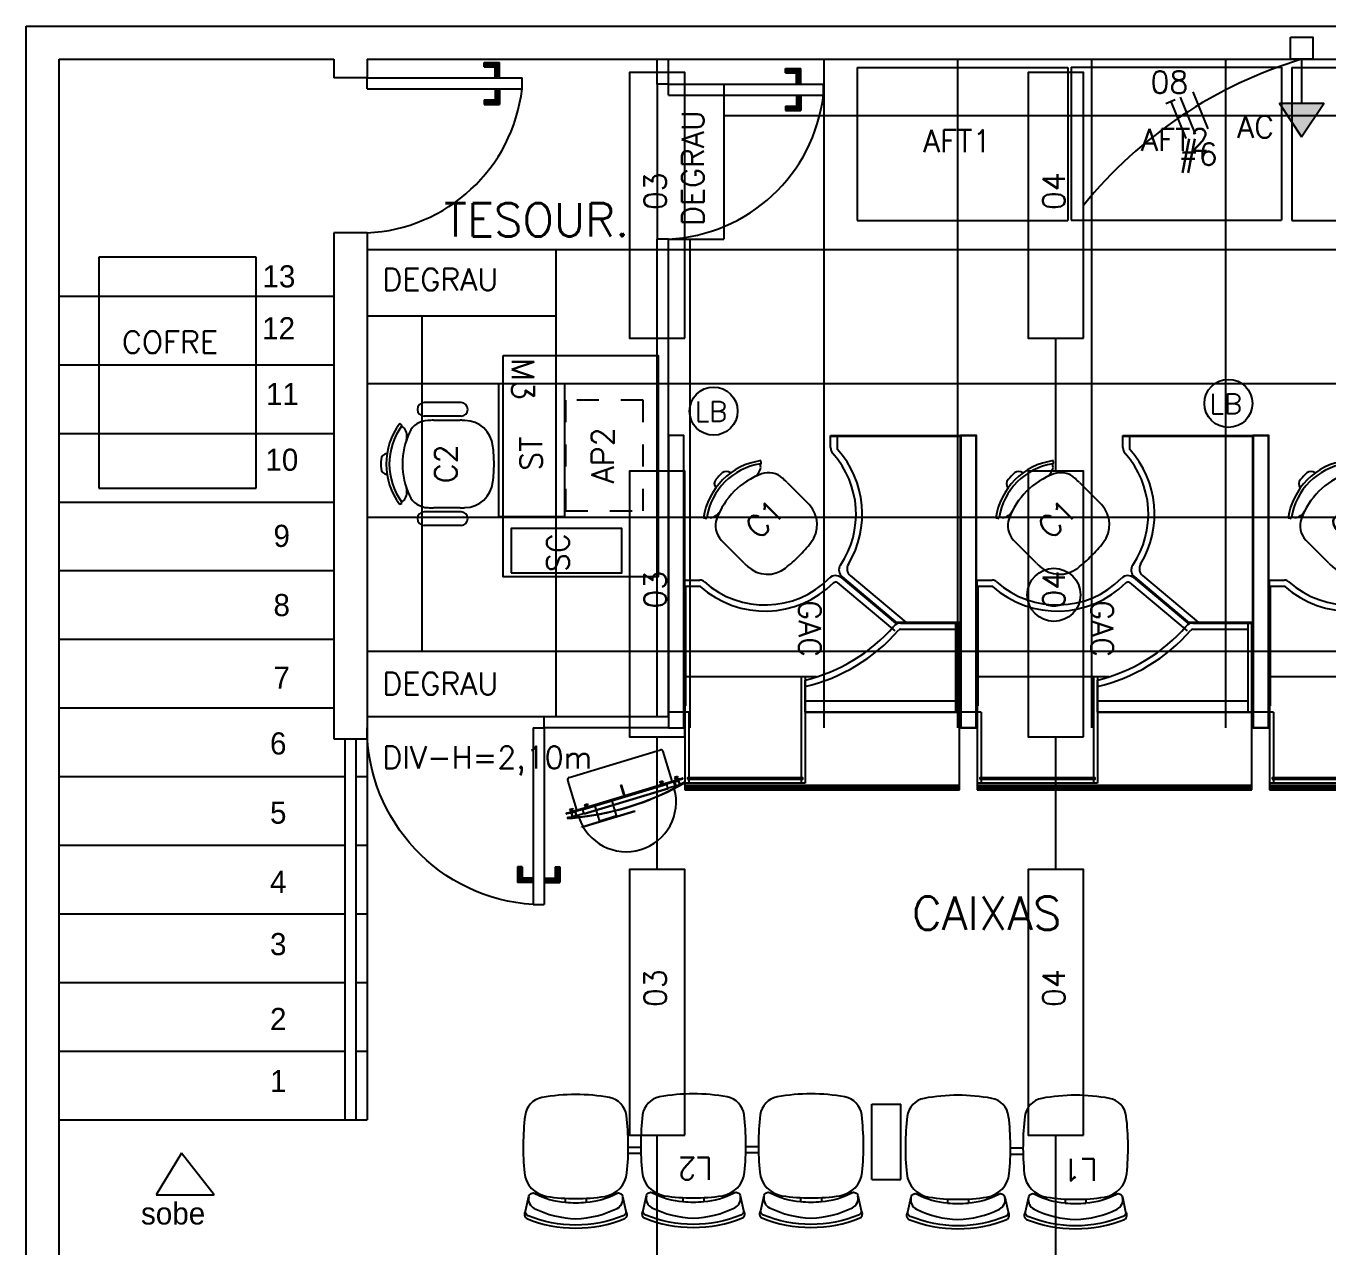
# Model space of a CAD drawing. Extents: x 16 to 124, y 36 to 90.
# Drawn here: x 19.01 to 24.89, y 43.66 to 49.18 of the extents above; entities that cross this region are included whole.
import ezdxf

# ---------------------------------------------------------------- set-up
doc = ezdxf.new("R2010")
doc.units = 0
doc.header["$LTSCALE"] = 0.02
doc.linetypes.add('HIDDEN', pattern=[0.375, 0.25, -0.125])
doc.layers.get('0').update_dxf_attribs({"linetype": 'CONTINUOUS'})
for name, color, linetype in [('ACESSORIOS', 6, 'CONTINUOUS'), ('BLOCOS', 1, 'CONTINUOUS'), ('CADEIRAS', 6, 'CONTINUOUS'), ('CAIXA-EMER', 4, 'CONTINUOUS'), ('CAIXAS', 7, 'CONTINUOUS'), ('CANALETAS', 4, 'CONTINUOUS'), ('CODIGO', 6, 'CONTINUOUS'), ('DIVISORIA', 5, 'CONTINUOUS'), ('ESQUADRIA', 1, 'CONTINUOUS'), ('ESQUADRIAS-F', 2, 'CONTINUOUS'), ('ESQUADRIAS-G', 1, 'CONTINUOUS'), ('FIO-FASE', 1, 'CONTINUOUS'), ('MESA-SUP', 5, 'CONTINUOUS'), ('MESAS', 1, 'CONTINUOUS'), ('PAREDES', 7, 'CONTINUOUS'), ('PISO', 6, 'CONTINUOUS'), ('PISOELEVADO', 6, 'CONTINUOUS'), ('SINAL', 1, 'CONTINUOUS'), ('TEXTO', 7, 'CONTINUOUS')]:
    doc.layers.add(name, color=color, linetype=linetype)
doc.styles.add('COTAS', font='romans.shx', dxfattribs={"width": 0.75})
doc.styles.add('ROMANS', font='simplex.shx')

# ---------------------------------------------------------------- blocks, each defined once
blk = doc.blocks.new('A$C7B783AE8')
at = {"layer": 'ESQUADRIAS-F'}
blk.add_arc((-0.0332, 0.7376), 0.7384, 272.57372, 353.18409, dxfattribs=at)
at = {"layer": 'ESQUADRIAS-G'}
for p, q in [((0.5284, 0.75), (0.5284, 0.77)), ((0.5284, 0.77), (0.5984, 0.77)), ((0.5984, 0.7), (0.5984, 0.77)), ((0.5284, 0.75), (0.5784, 0.75)), ((0.5784, 0.7), (0.5784, 0.75)), ((0, 0.7), (0.7, 0.7)), ((0, 0.65), (0, 0.7)), ((0, 0.65), (0.7, 0.65)), ((0.5784, 0.65), (0.5784, 0.6)), ((0.5984, 0.65), (0.5984, 0.58)), ((0.7, 0.65), (0.7, 0.7)), ((0.5284, 0.6), (0.5784, 0.6)), ((0.5284, 0.6), (0.5284, 0.58)), ((0.5284, 0.58), (0.5984, 0.58))]:
    blk.add_line(p, q, dxfattribs=at)
for points in [[(0.5284, 0.75), (0.5784, 0.75), (0.5284, 0.77), (0.5984, 0.77)], [(0.5984, 0.7), (0.5984, 0.77), (0.5784, 0.7), (0.5784, 0.75)], [(0.5984, 0.58), (0.5984, 0.65), (0.5784, 0.6), (0.5784, 0.65)], [(0.5284, 0.58), (0.5984, 0.58), (0.5284, 0.6), (0.5784, 0.6)]]:
    blk.add_solid(points, dxfattribs=at)
blk = doc.blocks.new('C2')
at = {"layer": 'CADEIRAS'}
for p, q in [((-0.1982, -0.0915), (-0.2039, -0.084)), ((-0.1822, -0.1051), (-0.1916, -0.0924)), ((0.141, -0.1051), (0.1505, -0.0924)), ((0.1571, -0.0915), (0.1627, -0.084)), ((-0.2978, -0.3612), (-0.2978, -0.1947)), ((-0.2367, -0.3612), (-0.2367, -0.1947)), ((0.1956, -0.3612), (0.1956, -0.1947)), ((0.2567, -0.3612), (0.2567, -0.1947)), ((-0.218, -0.3574), (-0.218, -0.237)), ((0.1768, -0.237), (0.1768, -0.3574))]:
    blk.add_line(p, q, dxfattribs=at)
for centre, radius, start, end in [((-0.0206, -0.3284), 0.329, 86.41668, 93.58332), ((-0.0206, -0.3284), 0.3055, 53.1301, 126.8699), ((-0.0206, -0.3284), 0.2914, 54.0396, 125.9604), ((-0.0394, -0.0281), 0.0282, 93.58332, 176.62809), ((-0.0018, -0.0281), 0.0282, 3.37191, 86.41668), ((-0.1944, -0.0887), 0.0047, 216.8699, 305.9604), ((-0.1458, -0.0545), 0.0623, 234.34051, 285.73963), ((-0.0206, -0.435), 0.3384, 90, 114.93883), ((-0.0206, -0.435), 0.3384, 65.06117, 90), ((0.1047, -0.0545), 0.0623, 254.26037, 305.65949), ((0.1533, -0.0887), 0.0047, 234.0396, 323.1301), ((-0.2672, -0.1947), 0.0306, 0, 180), ((-0.1236, -0.2134), 0.094, 114.93883, 178.30739), ((0.0825, -0.2134), 0.094, 1.69261, 65.06117), ((0.2261, -0.1947), 0.0306, 0, 180), ((0.675, -0.237), 0.893, 178.30739, 180), ((-0.7162, -0.237), 0.893, 0, 1.69261), ((-0.2672, -0.3612), 0.0306, 180, 0), ((0.487, -0.3574), 0.705, 180, 181.72928), ((-0.0861, -0.3747), 0.1316, 181.72928, 263.15503), ((0.045, -0.3747), 0.1316, 276.84497, 358.27072), ((-0.5282, -0.3574), 0.705, 358.27072, 360), ((0.2261, -0.3612), 0.0306, 180, 0), ((-0.0206, 0.1713), 0.6815, 263.15503, 270), ((-0.0206, 0.1713), 0.6815, 270, 276.84497)]:
    blk.add_arc(centre, radius, start, end, dxfattribs=at)
at = {"layer": 'CODIGO', "style": 'ROMANS'}
blk.add_text('C2', height=0.1, dxfattribs=at).set_placement((-0.1076, -0.3426))
blk = doc.blocks.new('A$C05567B69')
at = {"layer": 'ESQUADRIAS-F'}
blk.add_arc((0.8, 0), 0.8, 93.58332, 180, dxfattribs=at)
at = {"layer": 'ESQUADRIAS-G'}
for p, q in [((0.75, 0), (0.75, 0.7984)), ((0.75, 0.7984), (0.8, 0.7984)), ((0.8, 0), (0.8, 0.7984)), ((0.68, 0.6284), (0.68, 0.6984)), ((0.75, 0.6984), (0.68, 0.6984)), ((0.7, 0.6284), (0.7, 0.6784)), ((0.75, 0.6784), (0.7, 0.6784)), ((0.8, 0.6984), (0.87, 0.6984)), ((0.8, 0.6784), (0.85, 0.6784)), ((0.85, 0.6284), (0.85, 0.6784)), ((0.87, 0.6284), (0.87, 0.6984)), ((0.7, 0.6284), (0.68, 0.6284)), ((0.85, 0.6284), (0.87, 0.6284)), ((0.75, 0), (0.8, 0))]:
    blk.add_line(p, q, dxfattribs=at)
for points in [[(0.68, 0.6984), (0.75, 0.6984), (0.7, 0.6784), (0.75, 0.6784)], [(0.68, 0.6284), (0.68, 0.6984), (0.7, 0.6284), (0.7, 0.6784)], [(0.8, 0.6984), (0.87, 0.6984), (0.8, 0.6784), (0.85, 0.6784)], [(0.85, 0.6284), (0.85, 0.6784), (0.87, 0.6284), (0.87, 0.6984)]]:
    blk.add_solid(points, dxfattribs=at)
blk = doc.blocks.new('A$C33302E0F')
at = {"layer": 'CADEIRAS'}
for p, q in [((0.1848, 0.4548), (0.1848, 0.4727)), ((0.2788, 0.4548), (0.2788, 0.4727)), ((0.7159, 0.4548), (0.7159, 0.4727)), ((0.8099, 0.4548), (0.8099, 0.4727)), ((1.247, 0.4578), (1.247, 0.4757)), ((1.341, 0.4578), (1.341, 0.4757)), ((0.4682, 0.2529), (0.5265, 0.2529)), ((0.4682, 0.2529), (0.4779, 0.2529)), ((0.9994, 0.2559), (1.0576, 0.2559)), ((0.4692, 0.2247), (0.5256, 0.2247)), ((1.0003, 0.2277), (1.0567, 0.2277))]:
    blk.add_line(p, q, dxfattribs=at)
for points in [[(0.4584, 0.5138, 0.481357), (0.4531, 0.5465, 0.097119), (0.2318, 0.5891, 0.097119), (0.0105, 0.5465, 0.481357), (0.0052, 0.5138)], [(0.9895, 0.5138, 0.481357), (0.9842, 0.5465, 0.097119), (0.7629, 0.5891, 0.097119), (0.5417, 0.5465, 0.481357), (0.5363, 0.5138)], [(1.5206, 0.5168, 0.481357), (1.5153, 0.5495, 0.097119), (1.294, 0.5921, 0.097119), (1.0728, 0.5495, 0.481357), (1.0675, 0.5168)], [(0.1848, 0.4727, 0.100785), (0.0473, 0.4327, -0.49505), (0.0202, 0.4453), (0.0055, 0.5121, -0.365963), (0.0168, 0.5335, -0.0944), (0.2318, 0.5761, -0.0944), (0.4468, 0.5335, -0.365963), (0.4581, 0.5121), (0.4434, 0.4453, -0.49505), (0.4163, 0.4327, 0.100785), (0.2788, 0.4727, 0.100785)], [(0.444, 0.448, 0.344642), (0.419, 0.5003, 0.1068), (0.2318, 0.5474, 0.1068), (0.0446, 0.5003, 0.344642), (0.0196, 0.448)], [(0.7159, 0.4727, 0.100785), (0.5784, 0.4327, -0.49505), (0.5513, 0.4453), (0.5366, 0.5121, -0.365963), (0.548, 0.5335, -0.0944), (0.7629, 0.5761, -0.0944), (0.9779, 0.5335, -0.365963), (0.9892, 0.5121), (0.9746, 0.4453, -0.49505), (0.9475, 0.4327, 0.100785), (0.8099, 0.4727, 0.100785)], [(0.9752, 0.448, 0.344642), (0.9501, 0.5003, 0.1068), (0.7629, 0.5474, 0.1068), (0.5758, 0.5003, 0.344642), (0.5507, 0.448)], [(1.247, 0.4757, 0.100785), (1.1095, 0.4357, -0.49505), (1.0824, 0.4483), (1.0677, 0.5151, -0.365963), (1.0791, 0.5365, -0.0944), (1.294, 0.5791, -0.0944), (1.509, 0.5365, -0.365963), (1.5203, 0.5151), (1.5057, 0.4483, -0.49505), (1.4786, 0.4357, 0.100785), (1.341, 0.4757, 0.100785)], [(1.5063, 0.451, 0.344642), (1.4812, 0.5032, 0.1068), (1.294, 0.5504, 0.1068), (1.1069, 0.5032, 0.344642), (1.0818, 0.451)]]:
    blk.add_lwpolyline(points, format="xyb", dxfattribs=at)
for points in [[(0.1008, 0.4459, 0.340817), (0.0005, 0.3401, 0.05523), (0.0028, 0.0813, 0.328643), (0.0792, 0, 0.09095), (0.3844, 0, 0.328643), (0.4608, 0.0813, 0.05523), (0.4631, 0.3401, 0.340817), (0.3628, 0.4459, 0.077917)], [(0.6319, 0.4459, 0.340817), (0.5316, 0.3401, 0.05523), (0.5339, 0.0813, 0.328643), (0.6103, 0, 0.09095), (0.9156, 0, 0.328643), (0.9919, 0.0813, 0.05523), (0.9942, 0.3401, 0.340817), (0.894, 0.4459, 0.077917)], [(1.163, 0.4489, 0.340817), (1.0627, 0.343, 0.05523), (1.065, 0.0843, 0.328643), (1.1414, 0.003, 0.09095), (1.4467, 0.003, 0.328643), (1.523, 0.0843, 0.05523), (1.5254, 0.343, 0.340817), (1.4251, 0.4489, 0.077917)]]:
    blk.add_lwpolyline(points, format="xyb", close=True, dxfattribs=at)
for centre in [(0.2318, -0.0397), (0.7629, -0.0397), (1.294, -0.0367)]:
    blk.add_arc(centre, 0.5146, 84.75947, 95.24053, dxfattribs=at)
at = {"layer": 'CODIGO', "style": 'ROMANS'}
blk.add_text('L2', height=0.1, dxfattribs=at).set_placement((0.6757, 0.2737))
blk = doc.blocks.new('A$C2DC308E3')
at = {"layer": 'CADEIRAS'}
for p, q in [((0.1848, 0.4548), (0.1848, 0.4727)), ((0.2788, 0.4548), (0.2788, 0.4727)), ((0.7159, 0.4548), (0.7159, 0.4727)), ((0.8099, 0.4548), (0.8099, 0.4727)), ((0.4682, 0.2529), (0.5265, 0.2529)), ((0.4682, 0.2529), (0.4779, 0.2529)), ((0.4692, 0.2247), (0.5256, 0.2247))]:
    blk.add_line(p, q, dxfattribs=at)
for points in [[(0.4584, 0.5138, 0.481357), (0.4531, 0.5465, 0.097119), (0.2318, 0.5891, 0.097119), (0.0105, 0.5465, 0.481357), (0.0052, 0.5138)], [(0.9895, 0.5138, 0.481357), (0.9842, 0.5465, 0.097119), (0.7629, 0.5891, 0.097119), (0.5417, 0.5465, 0.481357), (0.5363, 0.5138)], [(0.1848, 0.4727, 0.100785), (0.0473, 0.4327, -0.49505), (0.0202, 0.4453), (0.0055, 0.5121, -0.365963), (0.0168, 0.5335, -0.0944), (0.2318, 0.5761, -0.0944), (0.4468, 0.5335, -0.365963), (0.4581, 0.5121), (0.4434, 0.4453, -0.49505), (0.4163, 0.4327, 0.100785), (0.2788, 0.4727, 0.100785)], [(0.444, 0.448, 0.344642), (0.419, 0.5003, 0.1068), (0.2318, 0.5474, 0.1068), (0.0446, 0.5003, 0.344642), (0.0196, 0.448)], [(0.7159, 0.4727, 0.100785), (0.5784, 0.4327, -0.49505), (0.5513, 0.4453), (0.5366, 0.5121, -0.365963), (0.548, 0.5335, -0.0944), (0.7629, 0.5761, -0.0944), (0.9779, 0.5335, -0.365963), (0.9892, 0.5121), (0.9746, 0.4453, -0.49505), (0.9475, 0.4327, 0.100785), (0.8099, 0.4727, 0.100785)], [(0.9752, 0.448, 0.344642), (0.9501, 0.5003, 0.1068), (0.7629, 0.5474, 0.1068), (0.5758, 0.5003, 0.344642), (0.5507, 0.448)]]:
    blk.add_lwpolyline(points, format="xyb", dxfattribs=at)
for points in [[(0.1008, 0.4459, 0.340817), (0.0005, 0.3401, 0.05523), (0.0028, 0.0813, 0.328643), (0.0792, 0, 0.09095), (0.3844, 0, 0.328643), (0.4608, 0.0813, 0.05523), (0.4631, 0.3401, 0.340817), (0.3629, 0.4459, 0.077917)], [(0.6319, 0.4459, 0.340817), (0.5316, 0.3401, 0.05523), (0.5339, 0.0813, 0.328643), (0.6103, 0, 0.09095), (0.9156, 0, 0.328643), (0.9919, 0.0813, 0.05523), (0.9942, 0.3401, 0.340817), (0.894, 0.4459, 0.077917)]]:
    blk.add_lwpolyline(points, format="xyb", close=True, dxfattribs=at)
for centre in [(0.2318, -0.0397), (0.7629, -0.0397)]:
    blk.add_arc(centre, 0.5146, 84.75947, 95.24053, dxfattribs=at)
at = {"layer": 'CODIGO', "style": 'ROMANS'}
blk.add_text('L1', height=0.1, dxfattribs=at).set_placement((0.1328, 0.273))
blk = doc.blocks.new('*X11')
at = {"color": 0}
for p, q in [((1170.7261, 1261.4762), (1170.7313, 1261.4814)), ((1170.7261, 1261.4709), (1170.7321, 1261.4769)), ((1170.7261, 1261.4656), (1170.7321, 1261.4716)), ((1170.7261, 1261.4603), (1170.7321, 1261.4663)), ((1170.7261, 1261.455), (1170.7321, 1261.461)), ((1170.7261, 1261.4497), (1170.7321, 1261.4557)), ((1170.7261, 1261.4444), (1170.7321, 1261.4504)), ((1170.7261, 1261.4391), (1170.7321, 1261.4451)), ((1170.7261, 1261.4338), (1170.7321, 1261.4398)), ((1170.7261, 1261.4285), (1170.7321, 1261.4345)), ((1170.7261, 1261.4232), (1170.7321, 1261.4292)), ((1170.7261, 1261.4179), (1170.7321, 1261.4239)), ((1170.7261, 1261.4126), (1170.7321, 1261.4186)), ((1170.7261, 1261.4073), (1170.7321, 1261.4133)), ((1170.7261, 1261.402), (1170.7321, 1261.408)), ((1170.7261, 1261.3967), (1170.7321, 1261.4027)), ((1170.7261, 1261.3914), (1170.7321, 1261.3974)), ((1170.7261, 1261.3861), (1170.7321, 1261.3921)), ((1170.7261, 1261.3808), (1170.7321, 1261.3868)), ((1170.7261, 1261.3755), (1170.7321, 1261.3815)), ((1170.7261, 1261.3702), (1170.7321, 1261.3762)), ((1170.7261, 1261.3649), (1170.7321, 1261.3709)), ((1170.7261, 1261.3595), (1170.7321, 1261.3655)), ((1170.7261, 1261.3542), (1170.7321, 1261.3602)), ((1170.7261, 1261.3489), (1170.7321, 1261.3549)), ((1170.7261, 1261.3436), (1170.7321, 1261.3496)), ((1170.7261, 1261.3383), (1170.7321, 1261.3443)), ((1170.7261, 1261.333), (1170.7321, 1261.339)), ((1170.7261, 1261.3277), (1170.7321, 1261.3337)), ((1170.7261, 1261.3224), (1170.7321, 1261.3284)), ((1170.7261, 1261.3171), (1170.7321, 1261.3231)), ((1170.7261, 1261.3118), (1170.7321, 1261.3178)), ((1170.7261, 1261.3065), (1170.7321, 1261.3125)), ((1170.7261, 1261.3012), (1170.7321, 1261.3072)), ((1170.7261, 1261.2959), (1170.7321, 1261.3019)), ((1170.7261, 1261.2906), (1170.7321, 1261.2966)), ((1170.7261, 1261.2853), (1170.7321, 1261.2913)), ((1170.7261, 1261.28), (1170.7321, 1261.286)), ((1170.7261, 1261.2747), (1170.7321, 1261.2807)), ((1170.7261, 1261.2694), (1170.7321, 1261.2754)), ((1170.7261, 1261.2641), (1170.7321, 1261.2701)), ((1170.7261, 1261.2588), (1170.7321, 1261.2648)), ((1170.7261, 1261.2535), (1170.7321, 1261.2595)), ((1170.7261, 1261.2482), (1170.7321, 1261.2542)), ((1170.7261, 1261.2429), (1170.7321, 1261.2489)), ((1170.7261, 1261.2376), (1170.7321, 1261.2436)), ((1170.7261, 1261.2323), (1170.7321, 1261.2383)), ((1170.7261, 1261.227), (1170.7321, 1261.233)), ((1170.7261, 1261.2217), (1170.7321, 1261.2277)), ((1170.7261, 1261.2164), (1170.7321, 1261.2224)), ((1170.7261, 1261.2111), (1170.7321, 1261.2171)), ((1170.7261, 1261.2058), (1170.7321, 1261.2118)), ((1170.7261, 1261.2005), (1170.7321, 1261.2065)), ((1170.7261, 1261.1951), (1170.7321, 1261.2011)), ((1170.7261, 1261.1898), (1170.7321, 1261.1958)), ((1170.7261, 1261.1845), (1170.7321, 1261.1905)), ((1170.7261, 1261.1792), (1170.7321, 1261.1852)), ((1170.7261, 1261.1739), (1170.7321, 1261.1799)), ((1170.7261, 1261.1686), (1170.7321, 1261.1746)), ((1170.7261, 1261.1633), (1170.7321, 1261.1693)), ((1170.7261, 1261.158), (1170.7321, 1261.164)), ((1170.7261, 1261.1527), (1170.7321, 1261.1587)), ((1170.7261, 1261.1474), (1170.7321, 1261.1534)), ((1170.7261, 1261.1421), (1170.7321, 1261.1481)), ((1170.7261, 1261.1368), (1170.7321, 1261.1428)), ((1170.7261, 1261.1315), (1170.7321, 1261.1375)), ((1170.7261, 1261.1262), (1170.7321, 1261.1322)), ((1170.7261, 1261.1209), (1170.7321, 1261.1269)), ((1170.7261, 1261.1156), (1170.7321, 1261.1216)), ((1170.7261, 1261.1103), (1170.7321, 1261.1163)), ((1170.7261, 1261.105), (1170.7321, 1261.111)), ((1170.7261, 1261.0997), (1170.7321, 1261.1057)), ((1170.7261, 1261.0944), (1170.7321, 1261.1004)), ((1170.7261, 1261.0891), (1170.7321, 1261.0951)), ((1170.7261, 1261.0838), (1170.7321, 1261.0898)), ((1170.7261, 1261.0785), (1170.7321, 1261.0845)), ((1170.7261, 1261.0732), (1170.7321, 1261.0792)), ((1170.7261, 1261.0679), (1170.7321, 1261.0739)), ((1170.7261, 1261.0626), (1170.7321, 1261.0686)), ((1170.7261, 1261.0573), (1170.7321, 1261.0633)), ((1170.7261, 1261.052), (1170.7321, 1261.058)), ((1170.7261, 1261.0467), (1170.7321, 1261.0527)), ((1170.7261, 1261.0414), (1170.7321, 1261.0474)), ((1170.7261, 1261.036), (1170.7321, 1261.042)), ((1170.7261, 1261.0307), (1170.7321, 1261.0367)), ((1170.7261, 1261.0254), (1170.7321, 1261.0314)), ((1170.7261, 1261.0201), (1170.7321, 1261.0261)), ((1170.7261, 1261.0148), (1170.7321, 1261.0208)), ((1170.7261, 1261.0095), (1170.7321, 1261.0155)), ((1170.7261, 1261.0042), (1170.7321, 1261.0102)), ((1170.7261, 1260.9989), (1170.7321, 1261.0049)), ((1170.7261, 1260.9936), (1170.7321, 1260.9996)), ((1170.7261, 1260.9883), (1170.7321, 1260.9943)), ((1170.7261, 1260.983), (1170.7321, 1260.989)), ((1170.7261, 1260.9777), (1170.7321, 1260.9837)), ((1170.7281, 1260.9744), (1170.7321, 1260.9784))]:
    blk.add_line(p, q, dxfattribs=at)
blk = doc.blocks.new('C1')
at = {"layer": 'CADEIRAS'}
for p, q in [((-0.1571, -0.0915), (-0.1627, -0.084)), ((-0.141, -0.1051), (-0.1505, -0.0924)), ((0.1822, -0.1051), (0.1916, -0.0924)), ((0.1982, -0.0915), (0.2039, -0.084)), ((-0.1768, -0.3574), (-0.1768, -0.237)), ((0.218, -0.237), (0.218, -0.3574))]:
    blk.add_line(p, q, dxfattribs=at)
for centre, radius, start, end in [((0.0206, -0.3284), 0.329, 86.41668, 93.58332), ((0.0206, -0.3284), 0.3055, 53.1301, 126.8699), ((0.0206, -0.3284), 0.2914, 54.0396, 125.9604), ((0.0018, -0.0281), 0.0282, 93.58332, 176.62809), ((0.0394, -0.0281), 0.0282, 3.37191, 86.41668), ((-0.1533, -0.0887), 0.0047, 216.8699, 305.9604), ((-0.1047, -0.0545), 0.0623, 234.34051, 285.73963), ((0.0206, -0.435), 0.3384, 90, 114.93883), ((0.0206, -0.435), 0.3384, 65.06117, 90), ((0.1458, -0.0545), 0.0623, 254.26037, 305.65949), ((0.1944, -0.0887), 0.0047, 234.0396, 323.1301), ((-0.0825, -0.2134), 0.094, 114.93883, 178.30739), ((0.1236, -0.2134), 0.094, 1.69261, 65.06117), ((0.7162, -0.237), 0.893, 178.30739, 180), ((-0.675, -0.237), 0.893, 0, 1.69261), ((0.5282, -0.3574), 0.705, 180, 181.72928), ((-0.045, -0.3747), 0.1316, 181.72928, 263.15503), ((0.0861, -0.3747), 0.1316, 276.84497, 358.27072), ((-0.487, -0.3574), 0.705, 358.27072, 360), ((0.0206, 0.1713), 0.6815, 263.15503, 270), ((0.0206, 0.1713), 0.6815, 270, 276.84497)]:
    blk.add_arc(centre, radius, start, end, dxfattribs=at)
at = {"layer": 'CODIGO', "style": 'ROMANS'}
blk.add_text('C1', height=0.1, dxfattribs=at).set_placement((-0.0581, -0.3324))
blk = doc.blocks.new('GAC')
at = {"layer": 'CODIGO', "color": 2}
blk.add_line((1.2, 1.297), (1.2, 0.618), dxfattribs=at)
at = {"layer": 'MESA-SUP'}
for p, q in [((1.25, 1.39), (1.25, 1.32)), ((0, 1.32), (0.8467, 1.32)), ((0.0025, 1.3175), (0.8442, 1.3175)), ((0.0025, 1.3175), (0.8442, 1.3175)), ((1.25, 0.07), (1.25, 0))]:
    blk.add_line(p, q, dxfattribs=at)
blk.add_lwpolyline([(0, 1.32), (-0.0015, 1.32), (-0.0015, 1.39), (0, 1.39)], dxfattribs=at)
for points in [[(1.32, 1.32), (0, 1.32), (0, 1.39), (1.32, 1.39)], [(1.32, 0.07), (0, 0.07), (0, 0), (1.32, 0)]]:
    blk.add_lwpolyline(points, close=True, dxfattribs=at)
at = {"layer": 'MESAS'}
for p, q in [((0, 0.7325), (0, 1.32)), ((0.0025, 0.7325), (0.0025, 1.3175)), ((0.8442, 1.3175), (0.8442, 1.0298)), ((0.8467, 1.32), (0.8467, 1.0328)), ((0.8467, 1.315), (0.8467, 1.03)), ((0.8467, 1.0485), (0.8467, 1.315)), ((1.6, 1.315), (0.8467, 1.315)), ((0.8467, 1.315), (1.25, 1.315)), ((0.8467, 1.297), (1.25, 1.297)), ((0.8747, 1.0485), (0.8747, 1.297)), ((0.9, 1.315), (1.25, 1.315)), ((1.25, 1.302), (1.25, 1.315)), ((1.25, 1.315), (1.25, 0.618)), ((1.25, 0.618), (1.25, 1.302)), ((1.58, 1.315), (1.58, 0.075)), ((1.5852, 1.315), (1.5852, 0.075)), ((1.59, 1.315), (1.59, 0.075)), ((1.5941, 1.315), (1.5941, 0.075)), ((1.5973, 1.315), (1.5973, 0.075)), ((1.5993, 1.315), (1.5993, 0.075)), ((1.6, 0.075), (1.6, 1.315)), ((0.6326, 0.8212), (0.8442, 1.0734)), ((0.6383, 0.7844), (0.8467, 1.0328)), ((0.6417, 0.7807), (0.8467, 1.025)), ((0.0542, 0.7325), (0, 0.7325)), ((0.0622, 0.7636), (0.0025, 0.7636)), ((1.09, 0.6692), (1.09, 0.075)), ((1.09, 0.618), (1.09, 0.6)), ((1.09, 0.618), (1.09, 0.6)), ((1.09, 0.618), (1.57, 0.618)), ((1.09, 0.6), (1.546, 0.6)), ((1.25, 0.618), (1.1043, 0.618)), ((1.552, 0.6), (1.57, 0.6)), ((1.57, 0.618), (1.57, 0.6)), ((1.57, 0.6), (1.57, 0.075)), ((0.6527, 0.075), (0.6527, 0.1423)), ((1.2227, 0.075), (0.6527, 0.075)), ((0.6807, 0.0775), (1.2202, 0.0775)), ((1.09, 0.075), (1.6, 0.075)), ((1.25, 0.093), (1.25, 0.075)), ((1.25, 0.093), (1.546, 0.093)), ((1.25, 0.075), (1.57, 0.075)), ((1.552, 0.093), (1.57, 0.093))]:
    blk.add_line(p, q, dxfattribs=at)
blk.add_lwpolyline([(0.6807, 0.0775), (0.6807, 0.1423, -0.184744), (0.6812, 0.1437, 0.399041), (0.6639, 0.7465, -0.389622), (0.6632, 0.7627), (0.8812, 1.0225)], format="xyb", dxfattribs=at)
blk.add_lwpolyline([(1.552, 0.086), (1.552, 0.607), (1.546, 0.607), (1.546, 0.086)], close=True, dxfattribs=at)
for centre, radius, start, end in [((0.8867, 1.0485), 0.04, 180, 229.04057), ((0.355, 0.436), 0.7711, 13.65202, 49.04057), ((0.8867, 1.0485), 0.012, 180, 229.04057), ((0.355, 0.436), 0.7991, 13.1649, 49.04057), ((0.355, 0.436), 0.4394, 58.9935, 131.79281), ((0.355, 0.436), 0.4114, 55.96883, 131.79281), ((0.6019, 0.8469), 0.04, 238.9935, 320), ((0.6076, 0.8101), 0.04, 235.96883, 320), ((0.6724, 0.755), 0.04, 140, 225.14798), ((0.0542, 0.7725), 0.04, 270, 311.79281), ((0.355, 0.436), 0.41, 318.13186, 45.14798), ((0.6827, 0.1423), 0.03, 138.13186, 180)]:
    blk.add_arc(centre, radius, start, end, dxfattribs=at)
at = {"rotation": 135}
blk.add_blockref('C1', (0.198, 0.2143), dxfattribs=at)
at = {"layer": 'MESAS'}
blk.add_blockref('*X11', (-1169.1801, -1260.8814), dxfattribs=at)
at = {"layer": 'CODIGO', "style": 'ROMANS'}
blk.add_text('GAC', height=0.1, dxfattribs=at).set_placement((0.7435, 0.5887))
blk = doc.blocks.new('A$C1F7A7F6D')
at = {"layer": 'SINAL'}
for p, q in [((0.0507, 0.2549), (0.0507, 0.3949)), ((0.0607, 0.4049), (0.4907, 0.4049)), ((0.5007, 0.2549), (0.5007, 0.3949)), ((0.2742, 0.3049), (0.2772, 0.3049)), ((0.2742, 0.2549), (0.2742, 0.3049)), ((0.2772, 0.2549), (0.2772, 0.3049)), ((0.0232, 0.2504), (0.0029, 0.2504)), ((0.0032, 0.2549), (0.5484, 0.2549)), ((0.0032, 0.2519), (0.0032, 0.2534)), ((0.0032, 0.2534), (0.5482, 0.2534)), ((0.0411, 0.2519), (0.0032, 0.2519)), ((0.0207, 0.2669), (0.0357, 0.2669)), ((0.0207, 0.2669), (0.0207, 0.2629)), ((0.0207, 0.2629), (0.0357, 0.2629)), ((0.0207, 0.2589), (0.0207, 0.2549)), ((0.0207, 0.2589), (0.0357, 0.2589)), ((0.0207, 0.2549), (0.0357, 0.2549)), ((0.0223, 0.2483), (0.0223, 0.2303)), ((0.0232, 0.2504), (0.0232, 0.2519)), ((0.0413, 0.2493), (0.0233, 0.2493)), ((0.0413, 0.2483), (0.0233, 0.2483)), ((0.0233, 0.2483), (0.0233, 0.2303)), ((0.0257, 0.251), (0.025, 0.2519)), ((0.0257, 0.2629), (0.0257, 0.2589)), ((0.0257, 0.2519), (0.0257, 0.2504)), ((0.0257, 0.2504), (0.0307, 0.2504)), ((0.0307, 0.2629), (0.0307, 0.2589)), ((0.0307, 0.2519), (0.0307, 0.2504)), ((0.0307, 0.251), (0.0315, 0.2519)), ((0.0357, 0.2669), (0.0357, 0.2629)), ((0.0357, 0.2589), (0.0357, 0.2549)), ((0.0426, 0.2493), (0.0413, 0.2493)), ((0.0413, 0.2483), (0.0413, 0.2303)), ((0.0423, 0.2483), (0.0423, 0.2303)), ((0.0441, 0.2504), (0.0426, 0.2504)), ((0.0426, 0.2247), (0.0426, 0.2504)), ((0.0426, 0.2293), (0.0426, 0.2504)), ((0.0441, 0.2244), (0.0441, 0.2504)), ((0.0777, 0.2493), (0.0441, 0.2493)), ((0.0507, 0.2493), (0.0507, 0.2534)), ((0.0777, 0.2263), (0.0777, 0.2523)), ((0.0957, 0.2523), (0.0777, 0.2523)), ((0.0777, 0.2493), (0.4737, 0.2493)), ((0.0907, 0.2669), (0.1057, 0.2669)), ((0.0907, 0.2669), (0.0907, 0.2629)), ((0.0907, 0.2629), (0.1057, 0.2629)), ((0.0907, 0.2589), (0.0907, 0.2549)), ((0.0907, 0.2589), (0.1057, 0.2589)), ((0.0907, 0.2549), (0.1057, 0.2549)), ((0.0957, 0.2525), (0.0949, 0.2534)), ((0.0957, 0.2629), (0.0957, 0.2589)), ((0.0957, 0.2534), (0.0957, 0.2504)), ((0.0957, 0.2504), (0.1007, 0.2504)), ((0.1007, 0.2629), (0.1007, 0.2589)), ((0.1007, 0.2534), (0.1007, 0.2504)), ((0.1007, 0.2525), (0.1015, 0.2534)), ((0.4506, 0.2523), (0.1007, 0.2523)), ((0.1057, 0.2669), (0.1057, 0.2629)), ((0.1057, 0.2589), (0.1057, 0.2549)), ((0.4456, 0.2669), (0.4456, 0.2629)), ((0.4606, 0.2669), (0.4456, 0.2669)), ((0.4606, 0.2629), (0.4456, 0.2629)), ((0.4456, 0.2589), (0.4456, 0.2549)), ((0.4606, 0.2589), (0.4456, 0.2589)), ((0.4606, 0.2549), (0.4456, 0.2549)), ((0.4506, 0.2525), (0.4499, 0.2534)), ((0.4506, 0.2629), (0.4506, 0.2589)), ((0.4506, 0.2534), (0.4506, 0.2504)), ((0.4556, 0.2504), (0.4506, 0.2504)), ((0.4556, 0.2629), (0.4556, 0.2589)), ((0.4556, 0.2525), (0.4564, 0.2534)), ((0.4556, 0.2534), (0.4556, 0.2504)), ((0.4737, 0.2523), (0.4556, 0.2523)), ((0.4606, 0.2669), (0.4606, 0.2629)), ((0.4606, 0.2589), (0.4606, 0.2549)), ((0.4737, 0.2263), (0.4737, 0.2523)), ((0.5072, 0.2493), (0.4737, 0.2493)), ((0.5007, 0.2493), (0.5007, 0.2534)), ((0.5072, 0.2504), (0.5087, 0.2504)), ((0.5072, 0.2244), (0.5072, 0.2504)), ((0.5087, 0.2247), (0.5087, 0.2504)), ((0.5087, 0.2293), (0.5087, 0.2504)), ((0.5101, 0.2493), (0.5087, 0.2493)), ((0.5091, 0.2483), (0.5091, 0.2303)), ((0.5101, 0.2493), (0.5281, 0.2493)), ((0.5101, 0.2483), (0.5281, 0.2483)), ((0.5101, 0.2483), (0.5101, 0.2303)), ((0.5102, 0.2519), (0.5482, 0.2519)), ((0.5306, 0.2669), (0.5156, 0.2669)), ((0.5156, 0.2669), (0.5156, 0.2629)), ((0.5306, 0.2629), (0.5156, 0.2629)), ((0.5156, 0.2589), (0.5156, 0.2549)), ((0.5306, 0.2589), (0.5156, 0.2589)), ((0.5306, 0.2549), (0.5156, 0.2549)), ((0.5206, 0.251), (0.5198, 0.2519)), ((0.5206, 0.2629), (0.5206, 0.2589)), ((0.5206, 0.2519), (0.5206, 0.2504)), ((0.5256, 0.2504), (0.5206, 0.2504)), ((0.5256, 0.2629), (0.5256, 0.2589)), ((0.5256, 0.251), (0.5264, 0.2519)), ((0.5256, 0.2519), (0.5256, 0.2504)), ((0.5281, 0.2483), (0.5281, 0.2303)), ((0.5282, 0.2504), (0.5282, 0.2519)), ((0.5282, 0.2504), (0.5484, 0.2504)), ((0.5291, 0.2483), (0.5291, 0.2303)), ((0.5306, 0.2669), (0.5306, 0.2629)), ((0.5306, 0.2589), (0.5306, 0.2549)), ((0.5482, 0.2519), (0.5482, 0.2534)), ((0.002, 0.2329), (0.0017, 0.2315)), ((0.0219, 0.2302), (0.0216, 0.2288)), ((0.0413, 0.2303), (0.0233, 0.2303)), ((0.0413, 0.2293), (0.0233, 0.2293)), ((0.0426, 0.2293), (0.0413, 0.2293)), ((0.0441, 0.2293), (0.0426, 0.2293)), ((0.0777, 0.2293), (0.0441, 0.2293)), ((0.0507, 0.225), (0.0507, 0.2293)), ((0.0777, 0.2293), (0.4737, 0.2293)), ((0.4737, 0.2263), (0.0777, 0.2263)), ((0.1357, 0.1992), (0.1357, 0.2263)), ((0.1357, 0.1749), (0.1357, 0.1992)), ((0.2157, 0.1769), (0.1357, 0.1769)), ((0.2157, 0.1992), (0.2157, 0.2263)), ((0.2157, 0.1749), (0.2157, 0.1992)), ((0.5072, 0.2293), (0.4737, 0.2293)), ((0.5007, 0.225), (0.5007, 0.2293)), ((0.5101, 0.2293), (0.5087, 0.2293)), ((0.5101, 0.2303), (0.5281, 0.2303)), ((0.5101, 0.2293), (0.5281, 0.2293)), ((0.5294, 0.2302), (0.5298, 0.2288)), ((0.5493, 0.2329), (0.5496, 0.2315)), ((0.0507, 0.1749), (0.3007, 0.1749)), ((0.0507, 0.1734), (0.0507, 0.1749)), ((0.0507, 0.1734), (0.3007, 0.1734)), ((0.3007, 0.1734), (0.3007, 0.1749))]:
    blk.add_line(p, q, dxfattribs=at)
at = {"layer": 'SINAL', "linetype": 'Continuous'}
for p, q in [((0.1357, 0.2263), (0.1357, 0.2493)), ((0.2157, 0.2263), (0.2157, 0.2493))]:
    blk.add_line(p, q, dxfattribs=at)
at = {"layer": 'SINAL'}
for centre, radius, start, end in [((0.0607, 0.3949), 0.01, 90, 180), ((0.4907, 0.3949), 0.01, 360, 90), ((0.0029, 0.2527), 0.00225, 90, 270), ((0.0233, 0.2483), 0.001, 90, 180), ((0.0411, 0.2504), 0.003, 0, 90), ((0.0411, 0.2504), 0.0015, 0, 90), ((0.0413, 0.2483), 0.001, 0, 90), ((0.5102, 0.2504), 0.003, 90, 180), ((0.5102, 0.2504), 0.0015, 90, 180), ((0.5101, 0.2483), 0.001, 90, 180), ((0.5281, 0.2483), 0.001, 0, 90), ((0.5484, 0.2527), 0.00225, 270, 90), ((0.0022, 0.2321), 0.00228, 87.22519, 247.84309), ((0.2753, 1.4722), 1.2722, 257.5301, 261.56597), ((0.2753, 1.4722), 1.2707, 257.5301, 261.55595), ((0.2761, 1.4722), 1.2692, 257.53008, 259.39915), ((0.2761, 1.4722), 1.2677, 257.53008, 258.434), ((0.0233, 0.2303), 0.001, 180, 270), ((0.0413, 0.2303), 0.001, 270, 360), ((0.0426, 0.2244), 0.0015, 259.46803, 0), ((0.2757, 0.225), 0.225, 180, 180.89106), ((0.2757, 0.225), 0.225, 181.28053, 358.75674), ((0.2753, 1.4722), 1.2707, 261.55595, 282.4699), ((0.2753, 1.4722), 1.2722, 261.56597, 282.4699), ((0.2757, 0.225), 0.225, 359.1462, 360), ((0.5087, 0.2244), 0.0015, 180, 245.32932), ((0.2753, 1.4722), 1.2692, 280.60085, 282.46992), ((0.5101, 0.2303), 0.001, 180, 270), ((0.5281, 0.2303), 0.001, 270, 0), ((0.2753, 1.4722), 1.2677, 281.566, 282.46992), ((0.5491, 0.2321), 0.00228, 292.15691, 92.77481)]:
    blk.add_arc(centre, radius, start, end, dxfattribs=at)
blk = doc.blocks.new('LB')
at = {"layer": 'ACESSORIOS'}
blk.add_circle((0, 0), 0.1086, dxfattribs=at)
at = {"layer": 'CODIGO', "style": 'ROMANS'}
blk.add_text('LB', height=0.09, dxfattribs=at).set_placement((-0.0855, -0.047))
blk = doc.blocks.new('SC')
at = {"layer": 'ACESSORIOS'}
blk.add_lwpolyline([(0, 0), (0, -0.5), (0.2, -0.5), (0.2, 0)], close=True, dxfattribs=at)
at = {"layer": 'CODIGO', "style": 'ROMANS'}
blk.add_text('SC', height=0.1, dxfattribs=at).set_placement((0.0035, -0.2615))
blk = doc.blocks.new('M3')
at = {"layer": 'MESAS'}
blk.add_lwpolyline([(0, 0), (0, 0.7), (1, 0.7), (1, 0)], close=True, dxfattribs=at)
at = {"layer": 'CODIGO', "style": 'ROMANS'}
blk.add_text('M3', height=0.1, dxfattribs=at).set_placement((0.0126, 0.0393))
blk = doc.blocks.new('AP2')
at = {"layer": 'ACESSORIOS', "linetype": 'HIDDEN'}
blk.add_lwpolyline([(0, 0), (0, -0.35), (0.5, -0.35), (0.5, 0)], close=True, dxfattribs=at)
at = {"layer": 'CODIGO', "style": 'ROMANS'}
blk.add_text('AP2', height=0.1, dxfattribs=at).set_placement((0.1246, -0.2173))
blk = doc.blocks.new('ST')
at = {"layer": 'ACESSORIOS'}
blk.add_lwpolyline([(0, 0), (0, -0.3), (0.6, -0.3), (0.6, 0)], close=True, dxfattribs=at)
at = {"layer": 'CODIGO', "style": 'ROMANS'}
blk.add_text('ST', height=0.1, dxfattribs=at).set_placement((0.2067, -0.1973))
blk = doc.blocks.new('AFT1')
at = {"layer": 'MESAS'}
for p, q in [((0, 0), (0.95, 0)), ((0, 0), (0, -0.69)), ((0.95, 0), (0.95, -0.69)), ((0, -0.69), (0.95, -0.69))]:
    blk.add_line(p, q, dxfattribs=at)
at = {"layer": 'CODIGO', "style": 'ROMANS'}
blk.add_text('AFT1', height=0.1, dxfattribs=at).set_placement((0.2969, -0.3813))
blk = doc.blocks.new('AFT2')
at = {"layer": 'MESAS'}
for p, q in [((0, 0), (0.95, 0)), ((0, 0), (0, -0.69)), ((0.95, 0), (0.95, -0.69)), ((0, -0.69), (0.95, -0.69))]:
    blk.add_line(p, q, dxfattribs=at)
at = {"layer": 'CODIGO', "style": 'ROMANS'}
blk.add_text('AFT2', height=0.1, dxfattribs=at).set_placement((0.3152, -0.3775))

msp = doc.modelspace()

# ---------------------------------------------------------------- hatches: boundary and pattern name
at = {"layer": 'CAIXAS'}
msp.add_hatch(color=256, dxfattribs=at).paths.add_polyline_path([(24.7682, 48.67995), (24.8682, 48.82995), (24.6682, 48.82995)])

# ---------------------------------------------------------------- linework, layer by layer
at = {"layer": 'CAIXA-EMER'}
msp.add_circle((23.64942, 46.6107), 0.12, dxfattribs=at)
at = {"layer": 'CAIXAS'}
msp.add_line((24.7682, 49.02995), (24.7682, 48.82995), dxfattribs=at)
for points in [[(24.7182, 49.12995), (24.8182, 49.12995), (24.8182, 49.02995), (24.7182, 49.02995)], [(21.98291, 47.76995), (21.98291, 48.96995), (21.73291, 48.96995), (21.73291, 47.76995)], [(23.78291, 47.76995), (23.78291, 48.96995), (23.53291, 48.96995), (23.53291, 47.76995)], [(24.7682, 48.67995), (24.8682, 48.82995), (24.6682, 48.82995)], [(21.98291, 45.96995), (21.98291, 47.16995), (21.73291, 47.16995), (21.73291, 45.96995)], [(23.78291, 45.96995), (23.78291, 47.16995), (23.53291, 47.16995), (23.53291, 45.96995)], [(21.98291, 44.16995), (21.98291, 45.36995), (21.73291, 45.36995), (21.73291, 44.16995)], [(23.78291, 44.16995), (23.78291, 45.36995), (23.53291, 45.36995), (23.53291, 44.16995)]]:
    msp.add_lwpolyline(points, close=True, dxfattribs=at)
at = {"layer": 'CANALETAS'}
for p, q in [((21.85791, 47.16995), (21.85791, 47.76995)), ((23.65791, 47.16995), (23.65791, 47.76995)), ((21.85791, 45.36995), (21.85791, 45.96995)), ((23.65791, 45.36995), (23.65791, 45.96995)), ((21.85791, 43.56995), (21.85791, 44.16995)), ((23.65791, 43.56995), (23.65791, 44.16995))]:
    msp.add_line(p, q, dxfattribs=at)
msp.add_arc((25.34947, 47.09673), 2.01871, 106.734829, 140.897742, dxfattribs=at)
at = {"layer": 'CODIGO'}
for p, q in [((19.70983, 44.08836), (19.59514, 43.90012)), ((19.85727, 43.90012), (19.70983, 44.08836)), ((19.59514, 43.90012), (19.85727, 43.90012))]:
    msp.add_line(p, q, dxfattribs=at)
at = {"layer": 'DIVISORIA'}
for p, q in [((21.85862, 48.91793), (21.85862, 49.02995)), ((21.90862, 48.91793), (21.90862, 49.02995)), ((21.90862, 48.91793), (21.85862, 48.91793)), ((21.85862, 46.05995), (21.85862, 48.21793)), ((21.90862, 48.21793), (21.85862, 48.21793)), ((21.90862, 46.05995), (21.90862, 48.21793)), ((19.33657, 48.13538), (19.33657, 47.0924)), ((20.04696, 48.13538), (19.33657, 48.13538)), ((20.04696, 47.0924), (20.04696, 48.13538)), ((19.33657, 47.0924), (20.04696, 47.0924)), ((21.90862, 46.05995), (21.34791, 46.05995)), ((21.34791, 46.00995), (21.34791, 46.05995)), ((21.90862, 46.00995), (21.34791, 46.00995))]:
    msp.add_line(p, q, dxfattribs=at)
at = {"layer": 'ESQUADRIA'}
for p, q in [((19.15791, 47.95995), (20.39791, 47.95995)), ((19.15791, 47.64995), (20.39791, 47.64995)), ((19.15791, 47.33995), (20.39791, 47.33995)), ((19.15791, 47.02995), (20.39791, 47.02995)), ((19.15791, 46.71995), (20.39791, 46.71995)), ((19.15791, 46.40995), (20.39791, 46.40995)), ((19.15791, 46.09995), (20.39791, 46.09995)), ((20.44791, 45.96035), (20.44791, 44.23995)), ((20.49791, 45.96035), (20.49791, 44.23995)), ((20.54791, 45.96035), (20.54791, 44.23995)), ((19.15791, 45.78995), (20.44791, 45.78995)), ((20.49791, 45.78995), (20.54791, 45.78995)), ((19.15791, 45.47995), (20.44791, 45.47995)), ((20.49791, 45.47995), (20.54791, 45.47995)), ((19.15791, 45.16995), (20.44791, 45.16995)), ((20.49791, 45.16995), (20.54791, 45.16995)), ((19.15791, 44.85995), (20.44791, 44.85995)), ((20.49791, 44.85995), (20.54791, 44.85995)), ((19.15791, 44.54995), (20.44791, 44.54995)), ((20.49791, 44.54995), (20.54791, 44.54995)), ((19.15791, 44.23995), (20.44791, 44.23995)), ((20.44791, 44.23995), (20.49791, 44.23995)), ((20.49791, 44.23995), (20.54791, 44.23995))]:
    msp.add_line(p, q, dxfattribs=at)
at = {"layer": 'FIO-FASE'}
for p, q in [((24.28934, 48.69223), (24.22109, 48.85896)), ((24.34603, 48.71544), (24.27778, 48.88217)), ((24.19714, 48.8464), (24.15489, 48.82911)), ((24.17739, 48.83832), (24.24564, 48.67159))]:
    msp.add_line(p, q, dxfattribs=at)
at = {"layer": 'PAREDES'}
for p, q in [((19.00791, 49.17995), (26.80791, 49.17995)), ((19.00791, 36.61995), (19.00791, 49.17995)), ((19.15791, 36.76995), (19.15791, 49.02995)), ((19.15791, 49.02995), (20.39791, 49.02995)), ((20.39791, 49.02995), (20.39791, 48.9459)), ((20.54791, 49.02995), (26.65791, 49.02995)), ((20.54791, 49.02995), (20.54791, 48.9459)), ((20.54791, 48.9459), (20.39791, 48.9459)), ((20.39791, 48.2459), (20.39791, 45.96035)), ((20.54791, 48.2459), (20.39791, 48.2459)), ((20.54791, 48.2459), (20.54791, 45.96035)), ((20.39791, 45.96035), (20.54791, 45.96035)), ((22.82791, 44.31037), (22.95791, 44.31037)), ((22.82791, 43.97037), (22.82791, 44.31037)), ((22.95791, 43.97037), (22.95791, 44.31037)), ((22.82791, 43.97037), (22.95791, 43.97037))]:
    msp.add_line(p, q, dxfattribs=at)
at = {"layer": 'PISOELEVADO'}
for p, q in [((22.61139, 46.00995), (22.61139, 49.02995)), ((23.21639, 46.00995), (23.21639, 49.02995)), ((23.82139, 46.00995), (23.82139, 49.02995)), ((24.42639, 46.00995), (24.42639, 49.02995)), ((21.85862, 48.91793), (21.85862, 48.21793)), ((22.15862, 48.91793), (22.15862, 48.21793)), ((22.15862, 48.77589), (26.65791, 48.77589)), ((21.90862, 48.21793), (22.15862, 48.21793)), ((22.00639, 46.00995), (22.00639, 48.21793)), ((20.54791, 48.17089), (26.65791, 48.17089)), ((21.40139, 46.05995), (21.40139, 48.17089)), ((20.54791, 47.87089), (21.40139, 47.87089)), ((20.79639, 46.35589), (20.79639, 47.87089)), ((20.54791, 47.56589), (26.65791, 47.56589)), ((20.54791, 46.96089), (25.93793, 46.96089)), ((20.54791, 46.35589), (25.93837, 46.35589)), ((21.34791, 46.05995), (20.54791, 46.05995))]:
    msp.add_line(p, q, dxfattribs=at)

# ---------------------------------------------------------------- block references
for name, p, rotation in [('M3', (21.16265, 47.69229), 270), ('ST', (21.14164, 46.96417), 90), ('C2', (20.61121, 47.22213), 90), ('AP2', (21.44456, 46.98984), 90), ('SC', (21.19844, 46.70969), 90)]:
    msp.add_blockref(name, p, dxfattribs=dict(rotation=rotation))
at = {"layer": 'BLOCOS'}
for name, p in [('AFT1', (22.76175, 48.99224)), ('AFT2', (23.72756, 48.99351)), ('AFT1', (24.72325, 48.99224)), ('LB', (24.43744, 47.47522)), ('LB', (22.11281, 47.44047))]:
    msp.add_blockref(name, p, dxfattribs=at)
at = {"layer": 'BLOCOS', "rotation": 270}
for p in [(21.90862, 47.32995), (23.22862, 47.32995), (24.54862, 47.32995)]:
    msp.add_blockref('GAC', p, dxfattribs=at)
at = {"layer": 'PAREDES', "rotation": 180}
for name, p in [('A$C33302E0F', (22.78424, 44.34249)), ('A$C2DC308E3', (23.97906, 44.33625))]:
    msp.add_blockref(name, p, dxfattribs=at)
at = {"layer": 'PISO'}
for p in [(20.54791, 48.2459), (21.90862, 48.21793)]:
    msp.add_blockref('A$C7B783AE8', p, dxfattribs=at)
at = {"layer": 'PISO', "xscale": -1, "rotation": 180}
msp.add_blockref('A$C05567B69', (20.54791, 46.00995), dxfattribs=at)
at = {"layer": 'SINAL', "rotation": 16.84930939400843}
msp.add_blockref('A$C1F7A7F6D', (21.52004, 45.38021), dxfattribs=at)

# ---------------------------------------------------------------- texts
at = {"layer": 'CODIGO', "style": 'ROMANS'}
msp.add_text('DEGRAU', height=0.1, rotation=90, dxfattribs=at).set_placement((22.06907, 48.27684))
at = {"layer": 'CODIGO'}
for s, p in [('13', (20.07548, 47.99922)), ('12', (20.07404, 47.7648)), ('11', (20.09112, 47.46786)), ('10', (20.08872, 47.17092)), ('9', (20.12522, 46.8271)), ('8', (20.12522, 46.51454)), ('7', (20.12522, 46.18634)), ('6', (20.10958, 45.8894)), ('5', (20.10958, 45.57684)), ('4', (20.10958, 45.26427)), ('3', (20.10958, 44.98296)), ('2', (20.10958, 44.64471)), ('1', (20.10958, 44.36436)), ('sobe', (19.52712, 43.76642))]:
    msp.add_text(s, height=0.1, dxfattribs=at).set_placement(p)
at = {"layer": 'CODIGO', "style": 'ROMANS'}
for s, p in [('DEGRAU', (20.61743, 47.98509)), ('COFRE', (19.44182, 47.70235)), ('DEGRAU', (20.61743, 46.15932)), ('DIV-H=2,10m', (20.61743, 45.82635))]:
    msp.add_text(s, height=0.1, dxfattribs=at).set_placement(p)
at = {"layer": 'TEXTO'}
for s, height, style, p in [('08', 0.1, 'ROMANS', (24.08572, 48.8767)), ('AC', 0.1, 'ROMANS', (24.47674, 48.67466)), ('#6', 0.1, 'ROMANS', (24.21326, 48.55085)), ('TESOUR.', 0.15, 'COTAS', (20.89628, 48.22978)), ('CAIXAS', 0.15, 'COTAS', (23.00867, 45.09759))]:
    msp.add_text(s, height=height, dxfattribs=dict(at, style=style)).set_placement(p)
at = {"layer": 'TEXTO', "style": 'ROMANS'}
for s, p in [('03', (21.89929, 48.34821)), ('04', (23.69929, 48.34821)), ('03', (21.89929, 46.54821)), ('04', (23.69929, 46.54821)), ('03', (21.89929, 44.74821)), ('04', (23.69929, 44.74821))]:
    msp.add_text(s, height=0.1, rotation=90, dxfattribs=at).set_placement(p)

doc.saveas('drawing.dxf')
